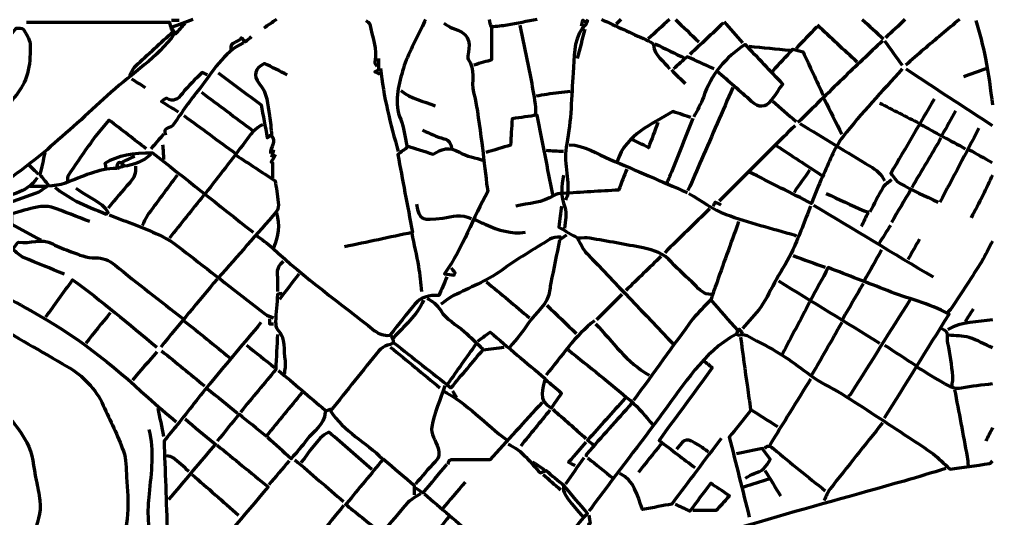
# Model space of a CAD drawing. Header units: inches. Extents: x 10 to 201, y -253 to -84.
# Drawn here: x 95.2 to 200.5, y -137.7 to -83.6 of the extents above; entities that cross this region are included whole.
import ezdxf

# ---------------------------------------------------------------- set-up
doc = ezdxf.new("R2010")
doc.units = ezdxf.units.IN
doc.header["$MEASUREMENT"] = 0
doc.layers.add('Calque 1', color=7, linetype='Continuous')

msp = doc.modelspace()

# ---------------------------------------------------------------- linework, layer by layer
at = {"layer": 'Calque 1', "color": 7, "lineweight": 70, "true_color": 0xffffff}
for points, knots in [([(107.11, -89.69), (107.32, -89.34), (107.46, -88.92), (107.75, -88.65), (109.1, -87.37), (110.49, -86.12), (111.86, -84.86), (111.79, -84.79), (111.72, -84.71), (111.64, -84.63), (111.58, -84.35), (111.52, -84.07), (111.48, -83.9), (106.26, -83.9), (101.1, -83.9), (95.94, -83.9)], [0, 0, 0, 0, 1, 1, 1, 2, 2, 2, 3, 3, 3, 4, 4, 4, 5, 5, 5, 5]), ([(113.95, -83.58), (113.2, -83.86), (112.45, -84.14), (111.6, -84.46), (111.8, -84.74), (111.92, -84.91), (112.1, -85.15), (112.45, -84.75), (112.78, -84.38), (113.11, -84)], [0, 0, 0, 0, 1, 1, 1, 2, 2, 2, 3, 3, 3, 3]), ([(132.7, -83.69), (132.84, -83.83), (133.08, -83.95), (133.11, -84.11), (133.36, -85.47), (133.98, -86.78), (133.66, -88.22), (133.64, -88.34), (133.79, -88.5), (133.86, -88.64)], [0, 0, 0, 0, 1, 1, 1, 2, 2, 2, 3, 3, 3, 3]), ([(139.13, -83.58), (138.99, -83.9), (138.85, -84.22), (138.7, -84.53), (138, -86.08), (137.09, -87.56), (136.66, -89.18), (136.2, -90.86), (135.7, -92.63), (136.47, -94.44), (136.83, -95.29), (136.9, -96.26), (137.12, -97.28), (138.02, -97.56), (138.95, -97.86), (139.97, -98.18), (140.81, -97.63), (141.71, -97.3), (142.83, -97.98), (143.6, -98.44), (144.57, -98.57), (145.45, -98.86)], [0, 0, 0, 0, 1, 1, 1, 2, 2, 2, 3, 3, 3, 4, 4, 4, 5, 5, 5, 6, 6, 6, 7, 7, 7, 7]), ([(141.13, -84), (141.44, -84.18), (141.74, -84.4), (142.08, -84.52), (143.73, -85.1), (144.09, -85.69), (143.76, -87.38), (143.73, -87.54), (143.69, -87.78), (143.77, -87.89), (144.62, -88.98), (144.04, -90.3), (144.35, -91.49), (144.8, -93.28), (144.97, -95.13), (145.23, -96.96), (145.43, -98.43), (145.59, -99.91), (145.76, -101.38), (145.79, -101.63), (145.83, -101.87), (145.88, -102.24), (144.29, -105.05), (143.22, -108.25), (141.2, -111.16), (141.56, -111.21), (141.9, -111.26), (142.25, -111.3), (142.28, -111.21), (142.31, -111.12), (142.34, -111.04), (142.21, -110.87), (142.09, -110.71), (141.97, -110.55)], [0, 0, 0, 0, 1, 1, 1, 2, 2, 2, 3, 3, 3, 4, 4, 4, 5, 5, 5, 6, 6, 6, 7, 7, 7, 8, 8, 8, 9, 9, 9, 10, 10, 10, 11, 11, 11, 11]), ([(151.24, -83.58), (150.15, -83.79), (149.06, -84.02), (147.97, -84.21), (147.45, -84.3), (146.92, -84.33), (146.24, -84.4), (146.19, -84.16), (146.13, -83.87), (146.08, -83.58)], [0, 0, 0, 0, 1, 1, 1, 2, 2, 2, 3, 3, 3, 3]), ([(149.34, -84.21), (149.73, -86.08), (150.12, -87.93), (150.5, -89.8), (150.69, -90.78), (150.87, -91.76), (151.02, -92.75), (151.08, -93.13), (151.03, -93.52), (151.03, -93.9)], [0, 0, 0, 0, 1, 1, 1, 2, 2, 2, 3, 3, 3, 3]), ([(156.61, -84), (156.45, -84.19), (156.28, -84.37), (156.12, -84.55), (155.1, -85.97), (155.27, -87.7), (155.13, -89.38), (154.93, -91.94), (154.95, -94.55), (154.43, -97.05), (154.02, -98.99), (154.75, -100.79), (154.5, -102.65), (154.47, -102.83), (154.36, -103), (154.29, -103.17)], [0, 0, 0, 0, 1, 1, 1, 2, 2, 2, 3, 3, 3, 4, 4, 4, 5, 5, 5, 5]), ([(156.72, -83.58), (156.68, -83.69), (156.64, -83.79), (156.61, -83.91), (156.47, -83.83), (156.33, -83.76), (156.17, -83.67), (156.1, -83.89), (156.04, -84.11), (155.98, -84.32)], [0, 0, 0, 0, 1, 1, 1, 2, 2, 2, 3, 3, 3, 3]), ([(158.19, -83.58), (159.81, -84.32), (161.42, -85.05), (163.03, -85.8), (163.33, -85.94), (163.83, -86.13), (163.84, -86.32), (163.9, -87.56), (165.01, -88.07), (165.56, -88.95)], [0, 0, 0, 0, 1, 1, 1, 2, 2, 2, 3, 3, 3, 3]), ([(196.95, -83.58), (195.65, -84.67), (194.35, -85.75), (193.06, -86.85), (192.41, -87.4), (191.79, -87.97), (191.16, -88.53)], [0, 0, 0, 0, 1, 1, 1, 2, 2, 2, 2]), ([(198.74, -83.69), (199.09, -85.06), (199.51, -86.41), (199.78, -87.8), (200.1, -89.47), (200.29, -91.17), (200.53, -92.85)], [0, 0, 0, 0, 1, 1, 1, 2, 2, 2, 2]), ([(80.88, -107.91), (81.02, -107.14), (80.98, -106.28), (81.33, -105.61), (83.13, -102.17), (84.95, -98.75), (86.91, -95.4), (87.95, -93.62), (89.25, -91.99), (90.47, -90.33), (91.88, -88.41), (93.32, -86.52), (94.82, -84.52), (95.07, -84.56), (95.5, -84.5), (95.6, -84.65), (95.92, -85.13), (96.3, -85.68), (96.33, -86.22), (96.42, -88.17), (96.2, -90.07), (94.9, -91.7), (93.42, -93.56), (91.97, -95.46), (90.59, -97.39), (89.73, -98.59), (88.48, -98.84), (87.2, -99.05), (86.51, -99.16), (85.8, -99.07), (85.09, -99.07)], [0, 0, 0, 0, 1, 1, 1, 2, 2, 2, 3, 3, 3, 4, 4, 4, 5, 5, 5, 6, 6, 6, 7, 7, 7, 8, 8, 8, 9, 9, 9, 10, 10, 10, 10]), ([(111.95, -85.16), (110.1, -87.73), (107.42, -89.41), (105.11, -91.48), (102.92, -93.44), (100.8, -95.47), (98.56, -97.36), (96.68, -98.96), (94.67, -100.42), (92.65, -101.99), (92.7, -102.34), (92.74, -102.65), (92.78, -102.96)], [0, 0, 0, 0, 1, 1, 1, 2, 2, 2, 3, 3, 3, 4, 4, 4, 4]), ([(146.29, -84.53), (146.29, -85.62), (146.29, -86.71), (146.29, -87.97), (145.82, -88.11), (145.11, -88.32), (144.39, -88.53)], [0, 0, 0, 0, 1, 1, 1, 2, 2, 2, 2]), ([(119.43, -86.11), (117.22, -87.16), (116.12, -89.28), (114.7, -91.07), (113.7, -92.33), (112.74, -93.62), (111.88, -94.98), (111.62, -95.4), (110.61, -95.24), (111, -96.12)], [0, 0, 0, 0, 1, 1, 1, 2, 2, 2, 3, 3, 3, 3]), ([(120.27, -85.48), (120.06, -85.65), (119.85, -85.83), (119.64, -86.01), (119.61, -86.01), (119.56, -86.02), (119.54, -86), (119.52, -85.98), (119.55, -85.92), (119.53, -85.9), (119.43, -85.79), (119.32, -85.69), (119.19, -85.56), (118.96, -86.12), (117.93, -85.95), (118.06, -86.85)], [0, 0, 0, 0, 1, 1, 1, 2, 2, 2, 3, 3, 3, 4, 4, 4, 5, 5, 5, 5]), ([(170.72, -89.17), (171.95, -90.25), (173.19, -91.33), (174.41, -92.43), (175.2, -93.15), (175.97, -93.15), (176.62, -92.32), (177.01, -91.82), (177.34, -91.28), (177.82, -90.59), (176.48, -89.17), (175.13, -87.75), (173.75, -86.29), (171.62, -87.7), (170.08, -89.56), (169.23, -92), (168.98, -92.74), (168.55, -93.41), (168.2, -94.12)], [0, 0, 0, 0, 1, 1, 1, 2, 2, 2, 3, 3, 3, 4, 4, 4, 5, 5, 5, 6, 6, 6, 6]), ([(188.63, -85.9), (187.19, -87.27), (185.74, -88.63), (184.31, -90.01), (182.69, -91.58), (181.08, -93.17), (179.47, -94.75)], [0, 0, 0, 0, 1, 1, 1, 2, 2, 2, 2]), ([(176.73, -89.17), (177.45, -88.38), (178.18, -87.6), (178.91, -86.81), (179.29, -86.91), (179.64, -87), (180.02, -87.1), (180.73, -88.64), (181.47, -90.22), (182.2, -91.8)], [0, 0, 0, 0, 1, 1, 1, 2, 2, 2, 3, 3, 3, 3]), ([(124.17, -89.59), (123.35, -89.18), (122.54, -88.77), (121.7, -88.35), (120.69, -88.9), (120.4, -89.66), (121.14, -90.51), (122.05, -91.55), (122.03, -92.81), (122.26, -94.01), (122.39, -94.7), (122.41, -95.41), (122.48, -96.12)], [0, 0, 0, 0, 1, 1, 1, 2, 2, 2, 3, 3, 3, 4, 4, 4, 4]), ([(134.07, -87.8), (134.07, -88.21), (134.07, -88.63), (134.07, -89.04), (133.93, -89.11), (133.8, -89.19), (133.66, -89.26), (133.83, -89.33), (134, -89.41), (134.18, -89.48)], [0, 0, 0, 0, 1, 1, 1, 2, 2, 2, 3, 3, 3, 3]), ([(170.41, -88.95), (169.45, -88.52), (168.49, -88.08), (167.47, -87.62), (167.02, -88.02), (166.5, -88.49), (165.98, -88.95)], [0, 0, 0, 0, 1, 1, 1, 2, 2, 2, 2]), ([(115.53, -89.59), (115.39, -89.52), (115.25, -89.45), (114.96, -89.32), (114.27, -90.04), (113.46, -90.76), (112.82, -91.61), (112.32, -92.27), (111.87, -92.55), (111.1, -92.13), (111.03, -92.09), (110.82, -92.31), (110.56, -92.47), (111.21, -92.88), (111.79, -93.23), (112.37, -93.59)], [0, 0, 0, 0, 1, 1, 1, 2, 2, 2, 3, 3, 3, 4, 4, 4, 5, 5, 5, 5]), ([(116.69, -89.38), (118.24, -90.53), (119.79, -91.68), (121.35, -92.84), (121.57, -94.01), (121.79, -95.17), (122.02, -96.42), (122.19, -96.28), (122.29, -96.2), (122.38, -96.13), (123.2, -96.78), (122.23, -97.45), (122.38, -98.12)], [0, 0, 0, 0, 1, 1, 1, 2, 2, 2, 3, 3, 3, 4, 4, 4, 4]), ([(190.74, -88.95), (188.59, -91.38), (186.35, -93.72), (184.36, -96.26), (183.36, -97.53), (182.81, -99.16), (182.11, -100.65), (181.67, -101.57), (181.32, -102.54), (180.92, -103.51), (178.75, -102.42), (176.58, -101.32), (174.13, -100.08), (175.95, -98.26), (177.55, -96.66), (179.15, -95.06)], [0, 0, 0, 0, 1, 1, 1, 2, 2, 2, 3, 3, 3, 4, 4, 4, 5, 5, 5, 5]), ([(154.82, -91.38), (153.98, -91.48), (153.13, -91.58), (152.29, -91.7), (151.9, -91.75), (151.52, -91.83), (151.13, -91.9)], [0, 0, 0, 0, 1, 1, 1, 2, 2, 2, 2]), ([(172.41, -90.96), (171.29, -93.55), (170.16, -96.15), (169.04, -98.75), (168.55, -99.87), (168.06, -101), (167.56, -102.12)], [0, 0, 0, 0, 1, 1, 1, 2, 2, 2, 2]), ([(194.21, -92.22), (192.69, -94.83), (191.16, -97.44), (189.51, -100.27), (189.78, -100.57), (190.08, -101.11), (190.54, -101.36), (191.87, -102.09), (193.26, -102.72), (194.63, -103.38)], [0, 0, 0, 0, 1, 1, 1, 2, 2, 2, 3, 3, 3, 3]), ([(167.88, -94.22), (167.28, -94.02), (166.68, -93.81), (165.93, -93.56), (163.67, -94.97), (160.91, -95.97), (159.88, -98.96)], [0, 0, 0, 0, 1, 1, 1, 2, 2, 2, 2]), ([(108.9, -97.59), (107.61, -96.59), (106.32, -95.6), (104.88, -94.48), (104.38, -95.08), (103.86, -95.63), (103.43, -96.23), (102.42, -97.62), (101.45, -99.03), (100.48, -100.44), (100.37, -100.6), (100.4, -100.86), (100.37, -101.07)], [0, 0, 0, 0, 1, 1, 1, 2, 2, 2, 3, 3, 3, 4, 4, 4, 4]), ([(152.92, -102.54), (152.37, -99.73), (151.82, -96.92), (151.24, -93.95), (150.34, -94.08), (149.47, -94.21), (148.52, -94.35), (148.46, -95.34), (148.4, -96.25), (148.35, -97.2), (147.49, -97.46), (146.57, -97.74), (145.66, -98.01)], [0, 0, 0, 0, 1, 1, 1, 2, 2, 2, 3, 3, 3, 4, 4, 4, 4]), ([(164.3, -94.75), (163.96, -95.65), (163.63, -96.54), (163.28, -97.48), (162.57, -97.11), (162.01, -96.83), (161.46, -96.54)], [0, 0, 0, 0, 1, 1, 1, 2, 2, 2, 2]), ([(168.09, -94.33), (167.32, -96.26), (166.55, -98.19), (165.77, -100.12), (165.6, -100.54), (165.42, -100.96), (165.25, -101.38)], [0, 0, 0, 0, 1, 1, 1, 2, 2, 2, 2]), ([(121.54, -94.96), (120.68, -95.36), (120.17, -96.09), (119.62, -96.84), (118.24, -98.74), (116.76, -100.58), (115.32, -102.44)], [0, 0, 0, 0, 1, 1, 1, 2, 2, 2, 2]), ([(138.81, -95.59), (139.58, -95.91), (140.33, -96.32), (141.13, -96.51), (141.76, -96.65), (141.86, -97.02), (141.97, -97.49)], [0, 0, 0, 0, 1, 1, 1, 2, 2, 2, 2]), ([(179.68, -94.85), (182.2, -96.4), (184.72, -97.97), (187.27, -99.47), (187.96, -99.88), (188.5, -100.35), (188.84, -101.07)], [0, 0, 0, 0, 1, 1, 1, 2, 2, 2, 2]), ([(122.69, -97.7), (122.66, -97.84), (122.62, -97.98), (122.59, -98.12), (122.55, -98.26), (122.52, -98.4), (122.48, -98.54)], [0, 0, 0, 0, 1, 1, 1, 2, 2, 2, 2]), ([(137.23, -97.38), (136.88, -97.66), (136.52, -97.94), (136.15, -98.23), (136.66, -100.96), (137.18, -103.7), (137.73, -106.67), (135.26, -107.19), (132.82, -107.71), (130.38, -108.23)], [0, 0, 0, 0, 1, 1, 1, 2, 2, 2, 3, 3, 3, 3]), ([(154.71, -97.17), (156.37, -97.18), (157.69, -98.16), (159.13, -98.76), (161.92, -99.92), (164.69, -101.14), (167.46, -102.33)], [0, 0, 0, 0, 1, 1, 1, 2, 2, 2, 2]), ([(97.94, -98.01), (97.76, -98.84), (97.58, -99.66), (97.41, -100.39), (97.7, -100.75), (97.94, -101.06), (98.33, -101.54), (97.86, -101.86), (97.46, -102.25), (96.99, -102.42), (93.24, -103.78), (89.48, -105.11), (85.72, -106.43), (85.58, -106.48), (85.37, -106.37), (85.2, -106.33)], [0, 0, 0, 0, 1, 1, 1, 2, 2, 2, 3, 3, 3, 4, 4, 4, 5, 5, 5, 5]), ([(105.84, -99.7), (106.06, -99.61), (106.28, -99.53), (106.52, -99.44), (105.9, -98.73), (105.8, -99.17), (105.68, -99.73), (103.73, -99.72), (101.98, -100.65), (100.17, -101.31), (98.9, -101.77), (97.64, -101.64), (96.36, -101.7)], [0, 0, 0, 0, 1, 1, 1, 2, 2, 2, 3, 3, 3, 4, 4, 4, 4]), ([(104.58, -99.7), (104.54, -99.52), (104.5, -99.35), (104.46, -99.14), (105.89, -98.27), (107.49, -98.05), (109.6, -98.02), (112.99, -100.71), (116.74, -103.68), (120.48, -106.65)], [0, 0, 0, 0, 1, 1, 1, 2, 2, 2, 3, 3, 3, 3]), ([(118.69, -98.33), (120.05, -99.22), (121.41, -100.11), (122.86, -101.07), (122.97, -101.77), (123.13, -102.57), (123.2, -103.39), (123.24, -103.73), (123.2, -104.19), (122.99, -104.42), (120.92, -106.83), (118.8, -109.21), (116.69, -111.6)], [0, 0, 0, 0, 1, 1, 1, 2, 2, 2, 3, 3, 3, 4, 4, 4, 4]), ([(122.91, -98.22), (122.75, -98.5), (122.6, -98.77), (122.45, -99.05), (122.5, -99.05), (122.54, -99.06), (122.59, -99.07), (122.59, -99.63), (122.59, -100.19), (122.59, -100.75)], [0, 0, 0, 0, 1, 1, 1, 2, 2, 2, 3, 3, 3, 3]), ([(107.74, -99.49), (107.86, -100.2), (107.6, -100.76), (107.12, -101.29), (106.31, -102.17), (105.56, -103.1), (104.79, -104.02)], [0, 0, 0, 0, 1, 1, 1, 2, 2, 2, 2]), ([(160.93, -99.8), (160.65, -100.51), (160.38, -101.21), (160.05, -102.07), (158.06, -102.19), (156.02, -102.31), (153.98, -102.44), (153.66, -102.46), (153.29, -102.5), (153.04, -102.66), (151.78, -103.48), (150.31, -103.49), (148.92, -103.81)], [0, 0, 0, 0, 1, 1, 1, 2, 2, 2, 3, 3, 3, 4, 4, 4, 4]), ([(97.1, -100.75), (95.93, -102.45), (93.97, -102.64), (92.25, -103.26), (90.34, -103.96), (88.4, -104.56), (86.46, -105.16), (85.81, -105.37), (85.19, -105.48), (85.07, -106.33), (85.04, -106.53), (84.7, -106.77), (84.46, -106.85), (80.14, -108.16), (75.82, -109.46), (71.51, -110.76), (71.19, -110.85), (70.87, -110.97), (70.56, -111.07)], [0, 0, 0, 0, 1, 1, 1, 2, 2, 2, 3, 3, 3, 4, 4, 4, 5, 5, 5, 6, 6, 6, 6]), ([(112.27, -100.44), (111.18, -101.91), (110.08, -103.38), (109.01, -104.86), (108.78, -105.18), (108.65, -105.56), (108.48, -105.91)], [0, 0, 0, 0, 1, 1, 1, 2, 2, 2, 2]), ([(154.08, -100.44), (153.84, -101.61), (153.76, -102.73), (154.24, -103.93), (154.5, -104.58), (154.22, -105.46), (154.19, -106.23)], [0, 0, 0, 0, 1, 1, 1, 2, 2, 2, 2]), ([(189.58, -100.96), (189.26, -101.24), (188.86, -101.47), (188.65, -101.82), (188.14, -102.66), (187.72, -103.56), (187.26, -104.44)], [0, 0, 0, 0, 1, 1, 1, 2, 2, 2, 2]), ([(200.53, -100.44), (200.18, -101.17), (199.84, -101.92), (199.48, -102.65), (199.07, -103.46), (198.64, -104.26), (198.21, -105.07)], [0, 0, 0, 0, 1, 1, 1, 2, 2, 2, 2]), ([(99, -101.8), (99.77, -102.3), (100.51, -102.85), (101.32, -103.26), (102.37, -103.79), (103.48, -104.21), (104.57, -104.67), (104.64, -104.61), (104.71, -104.55), (104.78, -104.49), (104.58, -104.23), (104.41, -103.89), (104.15, -103.71), (103.22, -103.08), (102.26, -102.51), (101.31, -101.91)], [0, 0, 0, 0, 1, 1, 1, 2, 2, 2, 3, 3, 3, 4, 4, 4, 5, 5, 5, 5]), ([(167.67, -102.44), (169, -103.21), (170.26, -104.18), (171.69, -104.71), (174.12, -105.61), (176.66, -106.23), (179.15, -106.97), (179.19, -106.98), (179.22, -107.04), (179.26, -107.07)], [0, 0, 0, 0, 1, 1, 1, 2, 2, 2, 3, 3, 3, 3]), ([(182.52, -102.44), (183.89, -103.07), (185.26, -103.7), (186.63, -104.33), (186.79, -104.4), (186.98, -104.4), (187.16, -104.44)], [0, 0, 0, 0, 1, 1, 1, 2, 2, 2, 2]), ([(102.79, -105.49), (101.42, -104.96), (100.06, -104.39), (98.67, -103.94), (98.2, -103.78), (97.61, -103.83), (97.1, -103.93), (96.17, -104.11), (95.25, -104.4), (94.31, -104.66), (94.31, -105.1), (94.31, -105.45), (94.31, -105.77), (95.36, -106.34), (96.44, -106.91), (97.52, -107.49)], [0, 0, 0, 0, 1, 1, 1, 2, 2, 2, 3, 3, 3, 4, 4, 4, 5, 5, 5, 5]), ([(138.18, -103.6), (138.46, -105.32), (138.75, -105.42), (141.03, -105.1), (142.02, -104.96), (143.08, -104.61), (144.08, -105.17)], [0, 0, 0, 0, 1, 1, 1, 2, 2, 2, 2]), ([(153.87, -103.81), (153.78, -104.54), (153.69, -105.27), (153.58, -106.1), (154.29, -106.5), (154.98, -106.89), (155.66, -107.28)], [0, 0, 0, 0, 1, 1, 1, 2, 2, 2, 2]), ([(171.15, -103.7), (171.01, -103.63), (170.87, -103.56), (170.49, -103.37), (170.45, -103.46), (170.38, -103.63), (170.3, -103.81)], [0, 0, 0, 0, 1, 1, 1, 2, 2, 2, 2]), ([(180.84, -103.81), (180.2, -105.39), (179.63, -106.99), (178.92, -108.54), (178.42, -109.63), (177.74, -110.65), (177.15, -111.71), (176.58, -112.72), (176.09, -113.79), (175.44, -114.75), (174.87, -115.58), (174.13, -116.3), (173.46, -117.08)], [0, 0, 0, 0, 1, 1, 1, 2, 2, 2, 3, 3, 3, 4, 4, 4, 4]), ([(104.89, -104.75), (106.83, -105.53), (108.81, -106.19), (110.67, -107.11), (111.89, -107.71), (112.96, -108.66), (114.05, -109.5), (116.63, -111.48), (119.18, -113.5), (121.75, -115.49), (122.02, -115.69), (122.38, -115.78), (122.69, -115.92)], [0, 0, 0, 0, 1, 1, 1, 2, 2, 2, 3, 3, 3, 4, 4, 4, 4]), ([(144.5, -105.28), (144.88, -105.46), (145.27, -105.63), (145.66, -105.81), (147.03, -106.45), (148.44, -106.84), (149.97, -106.65)], [0, 0, 0, 0, 1, 1, 1, 2, 2, 2, 2]), ([(173.04, -105.49), (172.2, -107.84), (171.35, -110.2), (170.51, -112.55), (170.35, -113), (170.21, -113.45), (170.03, -113.97), (171, -115.08), (171.97, -116.18), (172.94, -117.29)], [0, 0, 0, 0, 1, 1, 1, 2, 2, 2, 3, 3, 3, 3]), ([(84.67, -106.97), (84.77, -108.82), (85.79, -109.81), (87.5, -110.48), (90.65, -111.71), (93.51, -113.55), (96.47, -115.17), (101.13, -117.72), (105.23, -120.98), (109.11, -124.55), (110.1, -125.46), (111.14, -126.31), (112.16, -127.19)], [0, 0, 0, 0, 1, 1, 1, 2, 2, 2, 3, 3, 3, 4, 4, 4, 4]), ([(100.05, -111.18), (98.58, -110.58), (97.09, -110.01), (95.63, -109.37), (95.22, -109.19), (94.89, -108.81), (94.47, -108.48), (94.78, -108.09), (94.97, -107.71), (95.09, -107.73), (96.32, -107.92), (97.58, -107.23), (98.79, -107.9), (99.42, -108.25), (100.11, -108.5), (100.79, -108.75), (101.64, -109.06), (102.45, -109.46), (103.42, -109.42), (104.17, -109.39), (104.89, -109.68), (105.54, -110.21), (107.96, -112.19), (110.44, -114.09), (112.9, -116.02)], [0, 0, 0, 0, 1, 1, 1, 2, 2, 2, 3, 3, 3, 4, 4, 4, 5, 5, 5, 6, 6, 6, 7, 7, 7, 8, 8, 8, 8]), ([(120.8, -106.97), (121.4, -107.42), (122.04, -107.83), (122.58, -108.34), (126.06, -111.59), (129.92, -114.35), (133.63, -117.31), (134.15, -117.72), (134.63, -117.85), (135.23, -117.81)], [0, 0, 0, 0, 1, 1, 1, 2, 2, 2, 3, 3, 3, 3]), ([(137.65, -106.75), (137.9, -107.95), (138.17, -109.14), (138.38, -110.34), (138.53, -111.24), (138.6, -112.16), (138.7, -113.07)], [0, 0, 0, 0, 1, 1, 1, 2, 2, 2, 2]), ([(154.4, -106.97), (154.19, -107.11), (153.98, -107.25), (153.77, -107.39), (153.75, -107.3), (153.73, -107.22), (153.71, -107.13), (153.34, -107.22), (152.92, -107.21), (152.62, -107.4), (150.84, -108.5), (149.05, -109.57), (147.36, -110.78), (145.75, -111.93), (143.94, -112.66), (142.19, -113.51), (141.69, -113.75), (141.27, -114.13), (140.81, -114.44)], [0, 0, 0, 0, 1, 1, 1, 2, 2, 2, 3, 3, 3, 4, 4, 4, 5, 5, 5, 6, 6, 6, 6]), ([(170.09, -113.39), (169.28, -113.4), (168.81, -112.86), (168.3, -112.34), (167.48, -111.51), (166.55, -110.78), (165.79, -109.9), (164.95, -108.94), (163.87, -108.57), (162.72, -108.34), (160.79, -107.96), (158.86, -107.62), (156.92, -107.29), (156.58, -107.23), (156.22, -107.28), (155.57, -107.28), (156, -107.98), (156.23, -108.54), (156.62, -108.96), (159.73, -112.24), (162.86, -115.5), (165.98, -118.76)], [0, 0, 0, 0, 1, 1, 1, 2, 2, 2, 3, 3, 3, 4, 4, 4, 5, 5, 5, 6, 6, 6, 7, 7, 7, 7]), ([(80.46, -108.44), (81.02, -109.92), (82.19, -110.76), (83.51, -111.5), (89.14, -114.71), (94.76, -117.94), (100.36, -121.19), (102.08, -122.19), (103.42, -123.57), (104.26, -125.4), (105.01, -127.04), (105.83, -128.67), (106.44, -130.36), (106.75, -131.23), (106.71, -132.24), (106.79, -133.19), (107, -135.87), (107.09, -138.57), (106.02, -141.08), (105.16, -143.08), (103.97, -144.93), (102.88, -146.94), (103.04, -147.76), (102.57, -148.92), (103.61, -149.79), (102.52, -150.25), (102.48, -151.17), (102.45, -152.15), (102.42, -153.38), (102.24, -154.61), (102.17, -155.84), (102.12, -156.68), (102.16, -157.52), (102.16, -158.42), (104.79, -158.7), (106.69, -157.23), (108.79, -156.47)], [0, 0, 0, 0, 1, 1, 1, 2, 2, 2, 3, 3, 3, 4, 4, 4, 5, 5, 5, 6, 6, 6, 7, 7, 7, 8, 8, 8, 9, 9, 9, 10, 10, 10, 11, 11, 11, 12, 12, 12, 12]), ([(153.66, -107.49), (153.35, -109.04), (153.03, -110.58), (152.72, -112.13), (152.67, -112.37), (152.63, -112.62), (152.61, -112.86), (152.47, -114.49), (151.04, -115.31), (150.27, -116.54), (149.7, -117.44), (148.96, -118.24), (148.29, -119.08)], [0, 0, 0, 0, 1, 1, 1, 2, 2, 2, 3, 3, 3, 4, 4, 4, 4]), ([(200.53, -107.6), (200.15, -108.33), (199.8, -109.1), (199.36, -109.8), (198.3, -111.51), (197.2, -113.18), (196.1, -114.86), (195.97, -115.06), (195.76, -115.22), (195.58, -115.39)], [0, 0, 0, 0, 1, 1, 1, 2, 2, 2, 3, 3, 3, 3]), ([(123.75, -109.81), (123.26, -110.18), (123.03, -110.64), (123.1, -111.29), (123.17, -111.87), (123.12, -112.48), (123.12, -113.07)], [0, 0, 0, 0, 1, 1, 1, 2, 2, 2, 2]), ([(188.84, -126.77), (191.13, -123.07), (193.43, -119.38), (195.82, -115.52), (193.61, -114.32), (191.31, -113.83), (189.15, -112.97), (187.03, -112.13), (184.89, -111.31), (182.74, -110.48), (182.08, -111.7), (181.46, -112.86), (180.84, -114.02)], [0, 0, 0, 0, 1, 1, 1, 2, 2, 2, 3, 3, 3, 4, 4, 4, 4]), ([(141.44, -111.49), (141.15, -112.17), (140.86, -112.85), (140.58, -113.5), (139.51, -113.44), (138.62, -113.68), (137.98, -114.45), (137.07, -115.52), (136.22, -116.63), (135.34, -117.74), (135.59, -118.19), (136.05, -118.7), (135.02, -118.89), (134.68, -118.96), (134.31, -119.23), (134.08, -119.51), (132.36, -121.62), (130.67, -123.76), (128.86, -126.01), (130.32, -128.23), (132.69, -129.41), (134.49, -131.19)], [0, 0, 0, 0, 1, 1, 1, 2, 2, 2, 3, 3, 3, 4, 4, 4, 5, 5, 5, 6, 6, 6, 7, 7, 7, 7]), ([(98.05, -115.81), (98.98, -114.53), (99.91, -113.24), (100.94, -111.81), (104.07, -114.06), (107.03, -116.6), (110.06, -119.08)], [0, 0, 0, 0, 1, 1, 1, 2, 2, 2, 2]), ([(123.64, -113.29), (123.47, -113.32), (123.14, -113.34), (123.14, -113.39), (123.04, -114.37), (122.96, -115.36), (122.92, -116.34), (122.91, -116.62), (122.96, -116.99), (123.13, -117.17), (124.07, -118.15), (123.7, -119.42), (123.94, -120.56), (124.03, -121.02), (123.89, -121.54), (123.85, -122.03)], [0, 0, 0, 0, 1, 1, 1, 2, 2, 2, 3, 3, 3, 4, 4, 4, 5, 5, 5, 5]), ([(139.34, -113.81), (139.9, -114.16), (140.39, -114.44), (140.79, -115.13), (141.33, -116.07), (142.48, -116.64), (143.33, -117.4), (144.02, -118.01), (144.67, -118.66), (145.34, -119.29)], [0, 0, 0, 0, 1, 1, 1, 2, 2, 2, 3, 3, 3, 3]), ([(169.99, -114.02), (169.35, -114.69), (168.65, -115.3), (168.1, -116.03), (165.93, -118.96), (163.81, -121.92), (161.67, -124.87)], [0, 0, 0, 0, 1, 1, 1, 2, 2, 2, 2]), ([(191.58, -114.02), (189.47, -117.36), (187.37, -120.69), (185.26, -124.03), (185.16, -124.18), (185.05, -124.31), (184.94, -124.45)], [0, 0, 0, 0, 1, 1, 1, 2, 2, 2, 2]), ([(121.33, -116.44), (119.54, -118.59), (117.73, -120.72), (115.96, -122.87), (114.71, -124.4), (113.5, -125.96), (112.27, -127.5), (111.82, -128.07), (111.36, -128.63), (110.84, -129.26), (110.95, -132.42), (111.08, -135.86), (111.2, -139.34), (109.08, -140.82), (108.93, -143.39), (107.95, -145.52), (107.85, -145.75), (107.79, -146), (107.68, -146.32), (108.91, -148.06), (109.6, -150.19), (111.32, -151.62)], [0, 0, 0, 0, 1, 1, 1, 2, 2, 2, 3, 3, 3, 4, 4, 4, 5, 5, 5, 6, 6, 6, 7, 7, 7, 7]), ([(122.27, -116.02), (122.26, -116.2), (122.25, -116.37), (122.24, -116.55), (122.41, -116.55), (122.55, -116.55), (122.69, -116.55)], [0, 0, 0, 0, 1, 1, 1, 2, 2, 2, 2]), ([(123.12, -117.71), (123.06, -118.94), (123, -120.17), (122.93, -121.53), (121.72, -122.99), (120.42, -124.56), (119.11, -126.14)], [0, 0, 0, 0, 1, 1, 1, 2, 2, 2, 2]), ([(144.81, -118.45), (145.2, -118.16), (145.58, -117.87), (146.13, -117.46), (148.07, -119.1), (150.05, -120.77), (152.1, -122.5), (151.91, -123.54), (151.15, -124.84), (152.79, -125.69), (153.11, -125.22), (153.46, -124.69), (153.86, -124.1), (153.28, -123.6), (152.73, -123.13), (152.19, -122.66)], [0, 0, 0, 0, 1, 1, 1, 2, 2, 2, 3, 3, 3, 4, 4, 4, 5, 5, 5, 5]), ([(172.83, -117.71), (172.8, -117.71), (172.75, -117.7), (172.73, -117.71), (169.17, -119.7), (167.16, -123.12), (164.82, -126.24), (162.38, -129.51), (159.91, -132.77), (157.45, -136.04), (157.24, -136.32), (157.03, -136.6), (156.82, -136.88)], [0, 0, 0, 0, 1, 1, 1, 2, 2, 2, 3, 3, 3, 4, 4, 4, 4]), ([(173.46, -117.6), (173.35, -117.44), (173.24, -117.28), (173.13, -117.13), (172.74, -117.39), (172.81, -117.83), (173.03, -117.78), (173.98, -117.56), (174.55, -118.23), (175.25, -118.56), (177.23, -119.5), (179.01, -120.76), (180.75, -122.11), (181.8, -122.92), (183.07, -123.43), (184.2, -124.14), (186.64, -125.69), (189.05, -127.29), (191.47, -128.88), (192.36, -129.46), (193.25, -130.04), (194.1, -130.67), (194.69, -131.12), (195.21, -131.66), (195.93, -132.3), (197.2, -132.13), (198.71, -131.93), (200.21, -131.71), (200.33, -131.69), (200.43, -131.51), (200.53, -131.4)], [0, 0, 0, 0, 1, 1, 1, 2, 2, 2, 3, 3, 3, 4, 4, 4, 5, 5, 5, 6, 6, 6, 7, 7, 7, 8, 8, 8, 9, 9, 9, 10, 10, 10, 10]), ([(195.05, -117.08), (195.89, -117.35), (195.54, -118.13), (195.66, -118.66), (195.92, -119.84), (196.06, -121.04), (196.2, -122.24), (196.24, -122.58), (196.14, -122.94), (196.11, -123.29)], [0, 0, 0, 0, 1, 1, 1, 2, 2, 2, 3, 3, 3, 3]), ([(200.53, -119.18), (199.69, -118.8), (198.87, -118.32), (198, -118.05), (197.3, -117.84), (196.53, -117.88), (195.79, -117.81)], [0, 0, 0, 0, 1, 1, 1, 2, 2, 2, 2]), ([(135.76, -118.66), (137.78, -120.25), (139.8, -121.85), (141.9, -123.5), (143.11, -122.07), (144.28, -120.68), (145.38, -119.38), (146.19, -119.27), (146.92, -119.18), (147.66, -119.08)], [0, 0, 0, 0, 1, 1, 1, 2, 2, 2, 3, 3, 3, 3]), ([(173.25, -118.02), (173.5, -119.82), (173.74, -121.61), (173.99, -123.4), (174.1, -124.2), (174.22, -125.01), (174.34, -125.84), (175.29, -126.45), (176.27, -127.08), (177.25, -127.71)], [0, 0, 0, 0, 1, 1, 1, 2, 2, 2, 3, 3, 3, 3]), ([(154.61, -119.39), (156.86, -121.22), (159.13, -123.01), (161.33, -124.89), (162.23, -125.66), (162.97, -126.63), (163.77, -127.5)], [0, 0, 0, 0, 1, 1, 1, 2, 2, 2, 2]), ([(169.25, -120.55), (169.54, -120.79), (169.83, -121.03), (170.19, -121.32), (168.21, -124.04), (166.33, -126.61), (164.43, -129.2), (165.83, -130.26), (167.06, -131.2), (168.3, -132.14)], [0, 0, 0, 0, 1, 1, 1, 2, 2, 2, 3, 3, 3, 3]), ([(200.53, -123.08), (199.41, -123.22), (198.27, -123.3), (197.17, -123.53), (196.45, -123.68), (195.92, -123.38), (195.38, -123.07), (194.37, -122.51), (193.4, -121.89), (192.42, -121.29)], [0, 0, 0, 0, 1, 1, 1, 2, 2, 2, 3, 3, 3, 3]), ([(88.15, -124.03), (91.92, -124.15), (94.29, -126.43), (95.99, -129.43), (96.66, -130.6), (96.69, -132.14), (96.99, -133.51), (97.15, -134.24), (97.33, -134.98), (97.4, -135.72), (97.54, -137.01), (97.15, -138.24), (96.66, -139.4), (96.23, -140.42), (95.64, -141.38), (95.02, -142.56), (97.56, -143.92), (100.12, -145.3), (102.68, -146.67)], [0, 0, 0, 0, 1, 1, 1, 2, 2, 2, 3, 3, 3, 4, 4, 4, 5, 5, 5, 6, 6, 6, 6]), ([(125.75, -124.03), (124.49, -125.58), (123.23, -127.12), (121.9, -128.75), (120.92, -127.96), (119.95, -127.17), (118.97, -126.37), (118.19, -127.32), (117.39, -128.31), (116.59, -129.29)], [0, 0, 0, 0, 1, 1, 1, 2, 2, 2, 3, 3, 3, 3]), ([(141.23, -123.29), (140.74, -124.77), (140.1, -126.21), (139.82, -127.73), (139.69, -128.43), (140.25, -129.26), (140.5, -130.03), (140.67, -130.59), (140.67, -131.05), (140.19, -131.52), (139.44, -132.27), (138.77, -133.12), (138.07, -133.93)], [0, 0, 0, 0, 1, 1, 1, 2, 2, 2, 3, 3, 3, 4, 4, 4, 4]), ([(196.42, -123.71), (196.88, -126.14), (197.34, -128.56), (197.79, -130.98), (197.85, -131.29), (197.86, -131.61), (197.9, -131.93)], [0, 0, 0, 0, 1, 1, 1, 2, 2, 2, 2]), ([(151.77, -125.08), (149.86, -127.18), (147.95, -129.27), (146.11, -131.3), (144.81, -131.3), (143.66, -131.29), (142.5, -131.3), (142.09, -131.3), (141.59, -131.15), (141.55, -131.82)], [0, 0, 0, 0, 1, 1, 1, 2, 2, 2, 3, 3, 3, 3]), ([(161.46, -125.19), (159.84, -127.01), (158.22, -128.84), (156.61, -130.67), (156.55, -130.74), (156.54, -130.87), (156.5, -130.98)], [0, 0, 0, 0, 1, 1, 1, 2, 2, 2, 2]), ([(160.72, -124.66), (159.38, -126.17), (158.04, -127.67), (156.7, -129.18), (156.93, -129.37), (157.14, -129.54), (157.35, -129.72)], [0, 0, 0, 0, 1, 1, 1, 2, 2, 2, 2]), ([(128.91, -125.82), (128.7, -125.92), (128.31, -126.01), (128.3, -126.14), (128.18, -127.53), (127, -128.21), (126.27, -129.18), (125.78, -129.84), (125.22, -130.45), (124.6, -131.18), (123.76, -130.42), (122.91, -129.64), (122.06, -128.87)], [0, 0, 0, 0, 1, 1, 1, 2, 2, 2, 3, 3, 3, 4, 4, 4, 4]), ([(174.31, -126.03), (173.54, -126.98), (172.77, -127.93), (172.03, -128.84), (172.76, -131.74), (173.48, -134.63), (174.2, -137.51)], [0, 0, 0, 0, 1, 1, 1, 2, 2, 2, 2]), ([(188.63, -127.29), (186.73, -129.68), (184.83, -132.06), (182.95, -134.46), (182.67, -134.83), (182.52, -135.3), (182.31, -135.72)], [0, 0, 0, 0, 1, 1, 1, 2, 2, 2, 2]), ([(109.21, -128.03), (109.77, -130.35), (109.45, -132.66), (109.22, -134.98), (109.13, -135.93), (109.04, -136.89), (109.13, -137.82), (109.37, -140.47), (107.84, -142.45), (106.67, -144.56), (106.16, -145.48), (105.5, -146.33), (104.89, -147.2), (104.46, -147.83), (103.87, -148.23), (103.1, -148.36)], [0, 0, 0, 0, 1, 1, 1, 2, 2, 2, 3, 3, 3, 4, 4, 4, 5, 5, 5, 5]), ([(133.33, -132.35), (131.8, -131.01), (130.26, -129.66), (128.69, -128.29), (127.27, -129.05), (126.64, -130.5), (125.64, -131.61)], [0, 0, 0, 0, 1, 1, 1, 2, 2, 2, 2]), ([(156.5, -129.4), (155.95, -130.05), (155.4, -130.69), (154.64, -131.57), (154.93, -131.72), (155.14, -131.82), (155.35, -131.93)], [0, 0, 0, 0, 1, 1, 1, 2, 2, 2, 2]), ([(171.15, -128.98), (169.4, -131.31), (167.65, -133.64), (165.8, -136.1), (164.91, -136.27), (163.82, -136.47), (162.63, -136.7), (162.09, -135.16), (161.74, -133.57), (160.19, -132.77)], [0, 0, 0, 0, 1, 1, 1, 2, 2, 2, 3, 3, 3, 3]), ([(169.78, -130.45), (169.43, -130.21), (169.08, -129.94), (168.72, -129.72), (167.4, -128.9), (167.3, -128.92), (166.3, -130.14)], [0, 0, 0, 0, 1, 1, 1, 2, 2, 2, 2]), ([(116.59, -129.72), (118.4, -131.2), (120.21, -132.68), (122.1, -134.23), (119.45, -137.38), (116.86, -140.45), (114.27, -143.51)], [0, 0, 0, 0, 1, 1, 1, 2, 2, 2, 2]), ([(148.08, -129.61), (149.65, -130.26), (150.53, -131.72), (151.59, -132.71), (151.85, -132.61), (152.02, -132.54), (152.19, -132.47), (152.77, -132.96), (153.48, -133.55), (154.19, -134.14)], [0, 0, 0, 0, 1, 1, 1, 2, 2, 2, 3, 3, 3, 3]), ([(173.78, -133.3), (174.09, -133.12), (174.39, -132.87), (174.73, -132.79), (175.56, -132.57), (176.09, -132.06), (176.44, -131.23), (176.17, -130.85), (175.87, -130.44), (175.61, -130.07), (174.66, -130.27), (173.75, -130.47), (172.83, -130.66)], [0, 0, 0, 0, 1, 1, 1, 2, 2, 2, 3, 3, 3, 4, 4, 4, 4]), ([(175.89, -130.03), (176.25, -129.62), (176.51, -129.86), (176.84, -130.13), (178.69, -131.66), (180.55, -133.16), (182.42, -134.67)], [0, 0, 0, 0, 1, 1, 1, 2, 2, 2, 2]), ([(113.53, -132.56), (112.97, -132.07), (112.42, -131.56), (111.84, -131.1), (111.65, -130.95), (111.35, -130.95), (111.11, -130.87)], [0, 0, 0, 0, 1, 1, 1, 2, 2, 2, 2]), ([(137.97, -135.09), (137.97, -134.77), (137.97, -134.46), (137.97, -134.14), (136.89, -133.22), (135.81, -132.29), (134.57, -131.23), (133.23, -132.85), (131.91, -134.45), (130.59, -136.04)], [0, 0, 0, 0, 1, 1, 1, 2, 2, 2, 3, 3, 3, 3]), ([(138.07, -134.35), (138.35, -134.53), (138.63, -134.72), (138.88, -134.89), (139.75, -133.85), (140.6, -132.84), (141.44, -131.82)], [0, 0, 0, 0, 1, 1, 1, 2, 2, 2, 2]), ([(195.48, -132.24), (193.97, -132.7), (192.46, -133.18), (190.95, -133.61), (185.72, -135.09), (180.47, -136.52), (175.26, -138.05), (171.17, -139.25), (167.1, -140.55), (163.04, -141.85), (162.67, -141.97), (162.39, -142.37), (162.09, -142.68), (161.89, -142.89), (161.74, -143.16), (161.56, -143.41)], [0, 0, 0, 0, 1, 1, 1, 2, 2, 2, 3, 3, 3, 4, 4, 4, 5, 5, 5, 5]), ([(156.29, -137.51), (156.4, -137.41), (156.5, -137.3), (156.69, -137.11), (155.86, -136.13), (155.02, -135.15), (154.09, -134.05), (154.05, -134.98), (154.05, -134.98), (156.25, -137.57), (155.14, -138.92), (154.02, -140.26), (152.93, -141.62), (152.24, -142.48), (151.59, -143.37), (150.92, -144.25)], [0, 0, 0, 0, 1, 1, 1, 2, 2, 2, 3, 3, 3, 4, 4, 4, 5, 5, 5, 5]), ([(168.09, -136.77), (168.9, -136.77), (169.71, -136.77), (170.64, -136.77), (171.04, -136.34), (171.49, -135.84), (172.06, -135.21), (171.24, -134.66), (170.62, -134.25), (170.02, -133.85), (169.19, -134.96), (168.5, -135.88), (167.76, -136.86), (167.23, -136.62), (166.71, -136.38), (166.2, -136.14)], [0, 0, 0, 0, 1, 1, 1, 2, 2, 2, 3, 3, 3, 4, 4, 4, 5, 5, 5, 5]), ([(138.6, -134.98), (138.14, -135.3), (137.61, -135.55), (137.24, -135.94), (136.27, -137), (135.36, -138.13), (134.39, -139.26), (136.44, -140.94), (138.52, -142.65), (140.6, -144.36)], [0, 0, 0, 0, 1, 1, 1, 2, 2, 2, 3, 3, 3, 3]), ([(156.82, -137.3), (156.87, -137.61), (156.92, -137.91), (156.98, -138.22), (156.91, -138.24), (156.85, -138.26), (156.78, -138.28), (158.02, -139.85), (159.27, -141.42), (160.51, -142.99)], [0, 0, 0, 0, 1, 1, 1, 2, 2, 2, 3, 3, 3, 3])]:
    msp.add_open_spline(points, degree=3, knots=knots, dxfattribs=at)
for points in [[(112.48, -83.69), (112.2, -83.69), (111.92, -83.69), (111.64, -83.69)], [(123.01, -83.58), (122.55, -83.9), (122.1, -84.21), (121.64, -84.53)], [(160.3, -83.58), (160.12, -83.76), (159.95, -83.93), (159.77, -84.11)], [(165.56, -83.58), (164.79, -84.29), (164.02, -84.99), (163.25, -85.69)], [(166.2, -83.58), (167.04, -84.39), (167.88, -85.2), (168.72, -86.01)], [(171.36, -84), (170.16, -85.13), (168.97, -86.25), (167.77, -87.37)], [(171.46, -83.79), (172.13, -84.57), (172.8, -85.34), (173.46, -86.11)], [(185.89, -88.22), (184.45, -86.88), (183.01, -85.55), (181.57, -84.21)], [(186.42, -83.58), (187.19, -84.29), (187.96, -84.99), (188.74, -85.69)], [(191.05, -83.58), (190.35, -84.25), (189.65, -84.92), (188.95, -85.58)], [(156.4, -84.64), (156.12, -85.69), (155.84, -86.74), (155.56, -87.8)], [(181.47, -84.43), (180.73, -85.2), (179.99, -85.97), (179.26, -86.74)], [(163.98, -86.22), (165.07, -86.74), (166.16, -87.27), (167.25, -87.8)], [(188.84, -85.9), (189.47, -86.78), (190.1, -87.66), (190.74, -88.53)], [(178.62, -86.95), (177.15, -86.81), (175.67, -86.67), (174.2, -86.53)], [(134.28, -88.85), (134.56, -91.94), (135.38, -94.92), (136.18, -97.91)], [(165.77, -89.06), (166.27, -89.55), (166.76, -90.04), (167.25, -90.53)], [(191.16, -88.95), (194.26, -90.99), (197.37, -93.03), (200.48, -95.06)], [(199.79, -88.95), (198.99, -89.24), (198.18, -89.52), (197.37, -89.8)], [(107.32, -90.01), (107.81, -90.32), (108.3, -90.64), (108.79, -90.96)], [(114.9, -91.48), (116.73, -92.85), (118.55, -94.22), (120.38, -95.59)], [(136.49, -91.27), (137.55, -92.21), (138.94, -92.42), (140.18, -92.96)], [(176.73, -92.43), (177.57, -93.17), (178.41, -93.9), (179.26, -94.64)], [(182.31, -92.22), (182.94, -93.48), (183.57, -94.75), (184.21, -96.01)], [(188.31, -92.64), (189.75, -93.38), (191.19, -94.12), (192.63, -94.85)], [(196.53, -93.48), (196.04, -94.36), (195.55, -95.24), (195.05, -96.12)], [(113, -94.01), (114.87, -95.38), (116.73, -96.75), (118.59, -98.12)], [(192.74, -94.96), (194.35, -95.84), (195.97, -96.71), (197.58, -97.59)], [(199.06, -95.38), (197.65, -98.05), (196.25, -100.72), (194.84, -103.38)], [(110.79, -96.01), (110.34, -96.54), (109.88, -97.06), (109.42, -97.59)], [(194.95, -96.43), (193.9, -98.22), (192.84, -100.01), (191.79, -101.8)], [(110.69, -97.17), (110.72, -97.7), (110.76, -98.22), (110.79, -98.75)], [(154.08, -97.91), (153.45, -97.87), (152.82, -97.84), (152.19, -97.8)], [(177.15, -97.28), (178.76, -98.33), (180.38, -99.38), (181.99, -100.44)], [(198, -97.7), (198.83, -98.15), (199.65, -98.61), (200.48, -99.07)], [(107.63, -98.43), (107.18, -98.64), (106.72, -98.86), (106.26, -99.07)], [(109.42, -98.22), (108.57, -98.95), (107.59, -99.38), (106.47, -99.49)], [(96.15, -99.28), (96.5, -99.63), (96.85, -99.98), (97.21, -100.33)], [(180.73, -99.91), (180.17, -100.72), (179.61, -101.52), (179.04, -102.33)], [(174.09, -100.12), (173.04, -101.17), (171.99, -102.23), (170.93, -103.28)], [(191.68, -102.02), (190.98, -103.21), (190.28, -104.4), (189.58, -105.6)], [(115.11, -102.65), (113.88, -104.19), (112.65, -105.74), (111.42, -107.28)], [(169.88, -104.12), (168.27, -105.7), (166.65, -107.28), (165.04, -108.86)], [(181.15, -103.7), (185.47, -106.3), (189.79, -108.9), (194.11, -111.49)], [(123.01, -104.54), (123.42, -105.85), (123.19, -107.1), (122.69, -108.33)], [(187.05, -104.54), (186.8, -105.03), (186.56, -105.53), (186.31, -106.02)], [(189.47, -105.91), (189.05, -106.58), (188.63, -107.25), (188.21, -107.91)], [(192.63, -107.39), (192.21, -108.12), (191.79, -108.86), (191.37, -109.6)], [(164.62, -109.28), (163.35, -110.51), (162.09, -111.74), (160.82, -112.97)], [(178.94, -109.18), (180.1, -109.6), (181.26, -110.02), (182.42, -110.44)], [(188.52, -108.55), (187.89, -109.67), (187.26, -110.79), (186.63, -111.92)], [(125.43, -111.18), (124.73, -112.09), (124.03, -113), (123.33, -113.92)], [(116.59, -111.71), (114.55, -114.16), (112.51, -116.62), (110.48, -119.08)], [(145.76, -112.02), (147.31, -113.32), (148.85, -114.62), (150.4, -115.92)], [(177.36, -111.92), (181.01, -114.16), (184.66, -116.41), (188.31, -118.66)], [(186.52, -112.23), (185.79, -113.5), (185.05, -114.76), (184.31, -116.02)], [(160.4, -113.39), (159.49, -114.3), (158.58, -115.22), (157.66, -116.13)], [(138.92, -114.02), (138.22, -115.7), (136.8, -116.81), (135.65, -118.13)], [(152.29, -114.55), (153.35, -115.57), (154.4, -116.59), (155.45, -117.6)], [(180.73, -114.23), (179.75, -116.09), (178.76, -117.95), (177.78, -119.82)], [(105, -115.39), (104.12, -116.48), (103.24, -117.57), (102.37, -118.66)], [(198.43, -114.97), (198.14, -115.43), (197.86, -115.88), (197.58, -116.34)], [(113, -116.23), (114.65, -117.57), (116.31, -118.9), (117.96, -120.24)], [(157.45, -116.23), (155.31, -117.86), (153.88, -120.11), (152.19, -122.13)], [(157.56, -116.55), (159.4, -118.51), (160.94, -120.77), (163.35, -122.13)], [(184.21, -116.44), (183.12, -118.34), (182.03, -120.24), (180.94, -122.13)], [(200.53, -116.13), (198.89, -116.38), (197.19, -116.31), (195.69, -117.18)], [(119.75, -118.87), (120.76, -119.68), (121.78, -120.48), (122.8, -121.29)], [(144.6, -118.76), (143.58, -120.2), (142.57, -121.64), (141.55, -123.08)], [(188.84, -118.87), (189.96, -119.6), (191.09, -120.34), (192.21, -121.08)], [(110.06, -119.6), (109.18, -120.62), (108.3, -121.64), (107.42, -122.66)], [(110.58, -119.5), (112.13, -120.76), (113.67, -122.03), (115.22, -123.29)], [(135.33, -119.08), (137.12, -120.55), (138.92, -122.03), (140.71, -123.5)], [(123.22, -121.61), (124.91, -123.05), (126.59, -124.48), (128.28, -125.92)], [(180.84, -122.55), (179.36, -124.94), (177.89, -127.33), (176.41, -129.72)], [(115.53, -123.61), (116.62, -124.48), (117.71, -125.36), (118.8, -126.24)], [(141.02, -123.82), (143.66, -125.19), (145.64, -127.42), (147.97, -129.19)], [(142.08, -123.82), (142.22, -124.06), (142.36, -124.31), (142.5, -124.56)], [(110.16, -125.71), (110.37, -126.73), (110.58, -127.75), (110.79, -128.77)], [(152.61, -125.92), (151.55, -127.22), (150.5, -128.52), (149.45, -129.82)], [(152.92, -125.82), (154.12, -126.87), (155.31, -127.93), (156.5, -128.98)], [(113.11, -126.87), (114.16, -127.75), (115.22, -128.63), (116.27, -129.51)], [(200.53, -127.82), (200.29, -128.31), (200.04, -128.8), (199.79, -129.29)], [(116.48, -129.51), (114.76, -131.54), (113.04, -133.58), (111.32, -135.61)], [(164.62, -129.61), (163.81, -130.63), (163, -131.65), (162.19, -132.67)], [(124.38, -131.4), (123.64, -132.28), (122.91, -133.16), (122.17, -134.03)], [(125.01, -131.3), (126.77, -132.81), (128.52, -134.32), (130.28, -135.83)], [(150.71, -131.51), (151.13, -131.79), (151.55, -132.07), (151.98, -132.35)], [(156.29, -131.09), (155.63, -132.03), (154.96, -132.98), (154.29, -133.93)], [(156.72, -131.09), (157.63, -131.82), (158.54, -132.56), (159.45, -133.3)], [(175.89, -132.45), (176.45, -133.37), (177.01, -134.28), (177.57, -135.19)], [(113.85, -132.88), (115.53, -134.35), (117.22, -135.83), (118.9, -137.3)], [(143.44, -133.72), (142.6, -134.7), (141.76, -135.68), (140.92, -136.67)], [(151.87, -132.88), (152.5, -133.44), (153.13, -134), (153.77, -134.56)], [(176.31, -133.4), (175.39, -133.68), (174.48, -133.96), (173.57, -134.25)], [(139.02, -134.98), (140.81, -136.53), (142.6, -138.07), (144.39, -139.62)], [(130.28, -136.25), (128.59, -138.32), (126.91, -140.39), (125.22, -142.46)], [(130.38, -136.04), (131.65, -137.05), (132.91, -138.07), (134.18, -139.09)], [(141.65, -137.51), (140.46, -138.98), (139.27, -140.46), (138.07, -141.93)]]:
    msp.add_open_spline(points, degree=3, dxfattribs=at)

doc.saveas('drawing.dxf')
